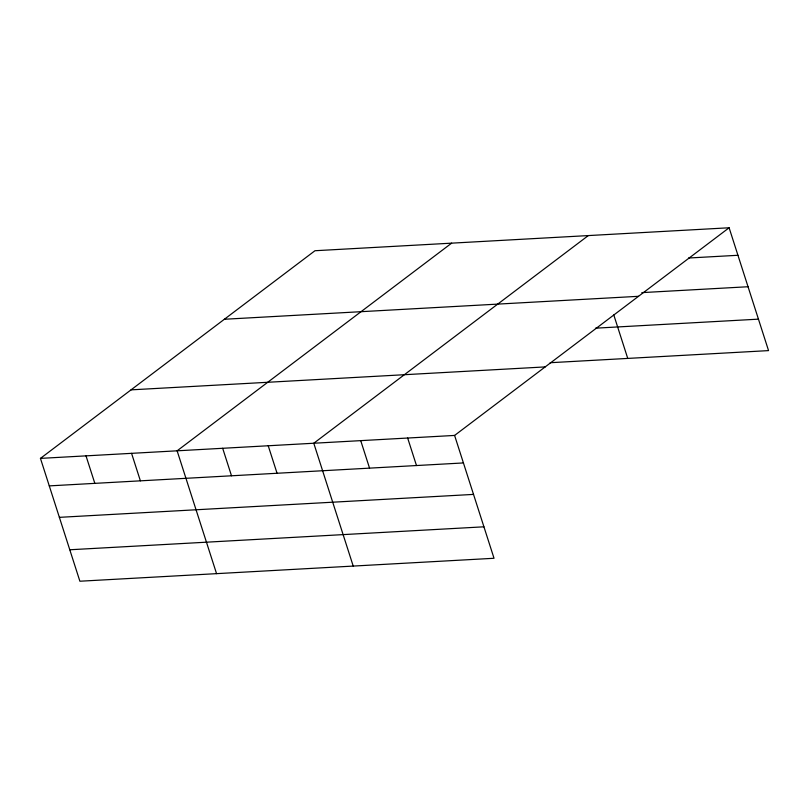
<?xml version="1.0" encoding="UTF-8"?>
<svg xmlns="http://www.w3.org/2000/svg" width="809" height="809" viewBox="0 0 809 809"><rect width="100%" height="100%" fill="white"/><g stroke="black" fill="none" stroke-linecap="round" stroke-linejoin="round"><path stroke-width="1.21" d="M729.111 227.774L454.597 435.434L494.026 558.271L79.889 581.226L40.45 458.39L314.974 250.729L729.111 227.774L768.55 350.61L550.171 362.715M451.634 243.155L177.12 450.815L216.559 573.652M588.305 235.581L313.781 443.241L353.22 566.078M688.54 258.02L737.939 255.28M641.82 292.625L748.042 286.74M224.376 319.262L638.523 296.306M595.475 328.181L758.448 319.151M131.038 389.857L545.185 366.912M40.45 458.39L454.597 435.434M49.278 485.885L463.426 462.94M59.381 517.345L473.528 494.4M69.786 549.766L483.934 526.811M613.788 314.954L627.744 358.417M407.655 438.033L416.483 465.539M360.723 440.642L369.551 468.138M268.224 445.769L277.062 473.265M222.677 448.287L231.505 475.793M131.564 453.343L140.392 480.839M86.007 455.861L94.835 483.367"/></g></svg>
